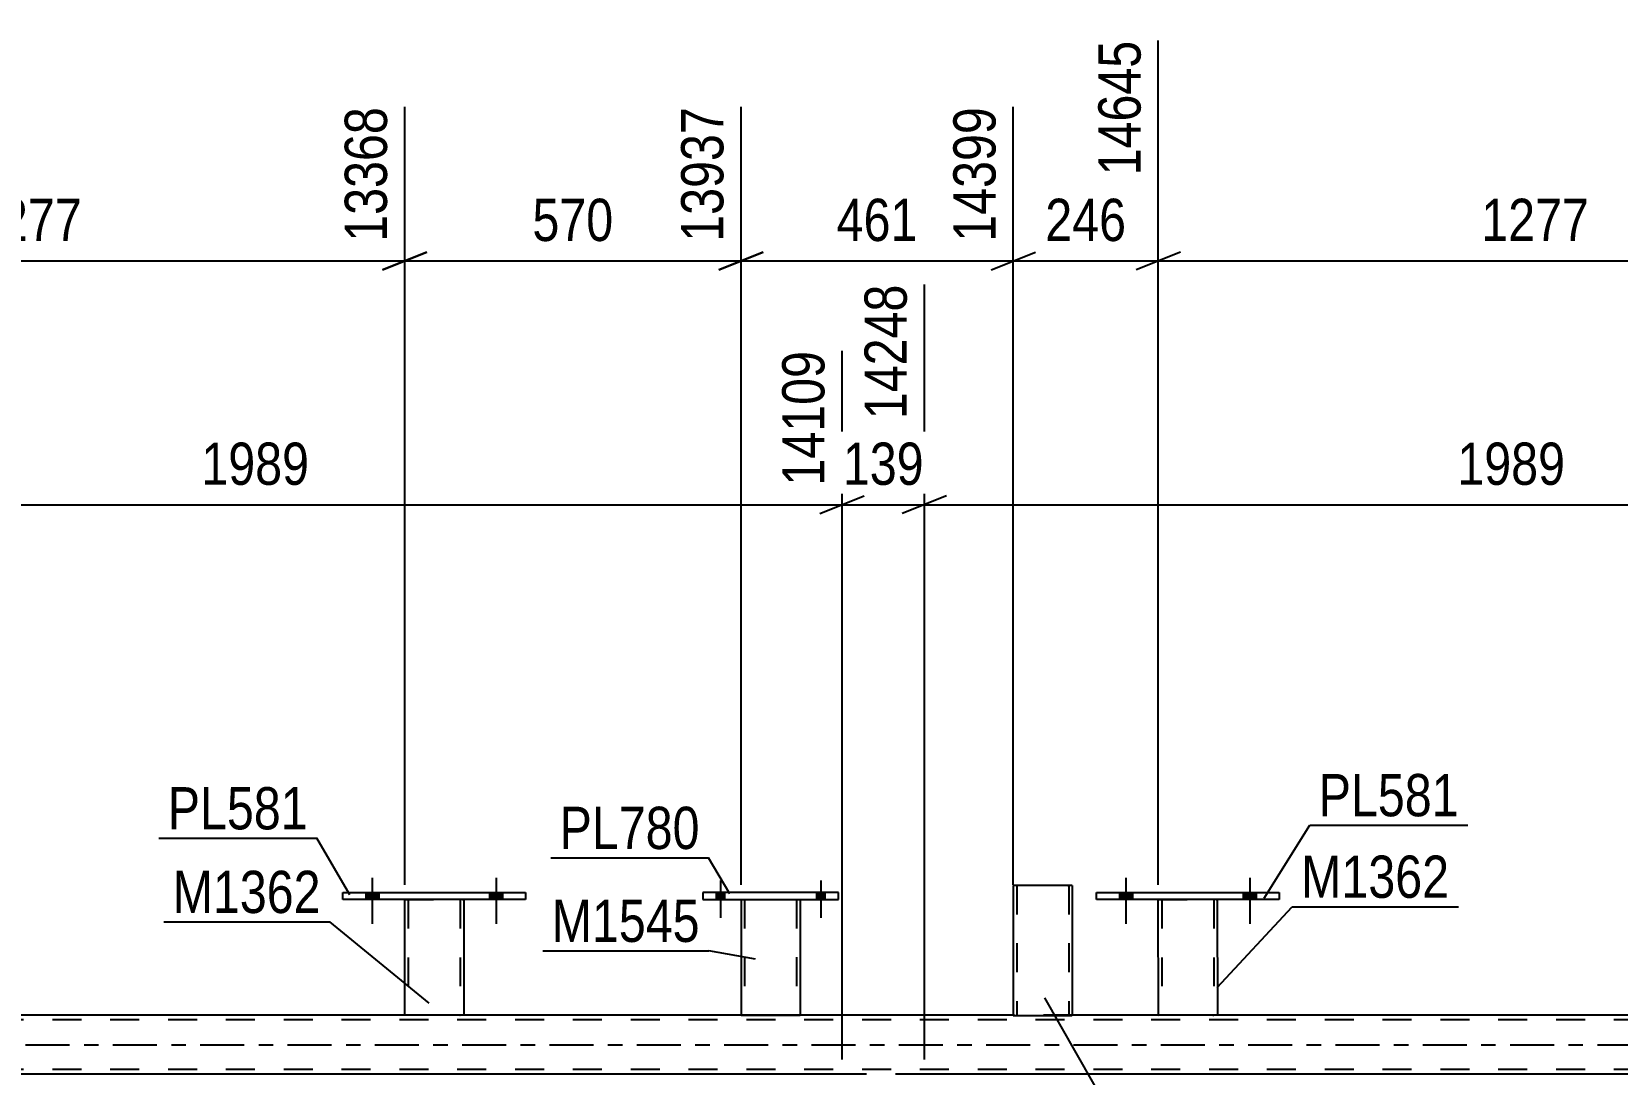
# Model space of a CAD drawing. Header units: millimetres. Extents: x 0 to 841, y 0 to 594.
# Drawn here: x 581.6 to 689, y 437.8 to 508.5 of the extents above; entities that cross this region are included whole.
import ezdxf

# ---------------------------------------------------------------- set-up
doc = ezdxf.new("R2010")
doc.units = ezdxf.units.MM
doc.linetypes.add('DXK_LINE_DOT2', pattern=[3.9198, 1.9599, -1.9599])
doc.linetypes.add('DXK_LINE_DOT3', pattern=[5.9187, 2.979, -0.9799, 0.9799, -0.9799])
doc.styles.add('Arial Narrow', font='ARIALN.TTF', dxfattribs={"height": 0.2})

# ---------------------------------------------------------------- blocks, each defined once
blk = doc.blocks.new('Bolt-247343161-27498 - 2635')
at = {"linetype": 'Continuous'}
for points in [[(655.27, 449.65), (656.15, 449.65), (656.15, 450.13), (655.27, 450.13)], [(663.67, 449.65), (664.55, 449.65), (664.55, 450.13), (663.67, 450.13)]]:
    blk.add_hatch(color=1, dxfattribs=at).paths.add_polyline_path(points)
at = {"color": 1, "linetype": 'Continuous'}
for p, q in [((655.71, 451.13), (655.71, 448.01)), ((664.11, 451.13), (664.11, 448.01)), ((655.27, 450.13), (655.27, 449.65)), ((656.15, 450.13), (656.15, 449.65)), ((663.67, 450.13), (663.67, 449.65)), ((664.55, 450.13), (664.55, 449.65))]:
    blk.add_line(p, q, dxfattribs=at)
blk = doc.blocks.new('Bolt-247343161-27496 - 2635')
at = {"linetype": 'Continuous'}
for points in [[(604.19, 449.65), (605.07, 449.65), (605.07, 450.13), (604.19, 450.13)], [(612.59, 449.65), (613.47, 449.65), (613.47, 450.13), (612.59, 450.13)]]:
    blk.add_hatch(color=1, dxfattribs=at).paths.add_polyline_path(points)
at = {"color": 1, "linetype": 'Continuous'}
for p, q in [((604.63, 451.13), (604.63, 448.01)), ((613.03, 451.13), (613.03, 448.01)), ((604.19, 450.13), (604.19, 449.65)), ((605.07, 450.13), (605.07, 449.65)), ((612.59, 450.13), (612.59, 449.65)), ((613.47, 450.13), (613.47, 449.65))]:
    blk.add_line(p, q, dxfattribs=at)
blk = doc.blocks.new('Part-247343161-27449 - 2635')
at = {"color": 2, "linetype": 'Continuous'}
for p, q in [((606.83, 441.81), (606.83, 449.65)), ((610.83, 449.65), (610.83, 441.81)), ((610.8, 441.81), (606.83, 441.81)), ((610.83, 441.81), (610.8, 441.81))]:
    blk.add_line(p, q, dxfattribs=at)
at = {"color": 7, "linetype": 'DXK_LINE_DOT2'}
for p, q in [((606.83, 449.65), (610.83, 449.65)), ((606.83, 449.65), (606.83, 449.65)), ((606.83, 449.65), (606.83, 449.65)), ((607.07, 449.65), (607.07, 441.81)), ((610.59, 449.65), (610.59, 441.81)), ((610.83, 449.65), (610.83, 449.65)), ((610.83, 449.65), (610.83, 449.65)), ((610.57, 441.81), (610.59, 441.81))]:
    blk.add_line(p, q, dxfattribs=at)
blk = doc.blocks.new('Part-247343161-27450 - 2635')
at = {"color": 2, "linetype": 'Continuous'}
for p, q in [((602.63, 449.65), (602.63, 450.13)), ((602.63, 450.13), (615.03, 450.13)), ((615.03, 449.65), (602.63, 449.65)), ((615.03, 450.13), (615.03, 449.65))]:
    blk.add_line(p, q, dxfattribs=at)
blk = doc.blocks.new('Part-247343161-27451 - 2635')
at = {"color": 2, "linetype": 'Continuous'}
for p, q in [((657.92, 441.8), (657.91, 449.65)), ((661.91, 449.65), (661.92, 441.81)), ((661.89, 441.81), (657.92, 441.8)), ((661.92, 441.81), (661.89, 441.81))]:
    blk.add_line(p, q, dxfattribs=at)
at = {"color": 7, "linetype": 'DXK_LINE_DOT2'}
for p, q in [((657.91, 449.65), (661.91, 449.65)), ((657.91, 449.65), (657.91, 449.65)), ((657.91, 449.65), (657.91, 449.65)), ((658.15, 449.65), (658.16, 441.8)), ((661.67, 449.65), (661.68, 441.81)), ((661.91, 449.65), (661.91, 449.65)), ((661.91, 449.65), (661.91, 449.65)), ((661.61, 441.81), (661.63, 441.81)), ((661.63, 441.81), (661.66, 441.81)), ((661.66, 441.81), (661.68, 441.81))]:
    blk.add_line(p, q, dxfattribs=at)
blk = doc.blocks.new('Part-247343161-27452 - 2635')
at = {"color": 2, "linetype": 'Continuous'}
for p, q in [((653.71, 449.65), (653.71, 450.13)), ((653.71, 450.13), (666.11, 450.13)), ((666.11, 449.65), (653.71, 449.65)), ((666.11, 450.13), (666.11, 449.65))]:
    blk.add_line(p, q, dxfattribs=at)
blk = doc.blocks.new('Part-247343161-27469 - 2635')
at = {"color": 2, "linetype": 'Continuous'}
for p, q in [((629.63, 449.66), (629.63, 441.81)), ((633.63, 449.66), (633.63, 441.81)), ((629.63, 441.81), (633.63, 441.81))]:
    blk.add_line(p, q, dxfattribs=at)
at = {"color": 7, "linetype": 'DXK_LINE_DOT2'}
for p, q in [((629.63, 449.66), (633.63, 449.66)), ((629.87, 449.66), (629.87, 441.81)), ((633.39, 449.66), (633.39, 441.81)), ((633.33, 441.81), (633.37, 441.81)), ((633.33, 441.81), (633.37, 441.81)), ((633.37, 441.81), (633.39, 441.81)), ((633.37, 441.81), (633.39, 441.81))]:
    blk.add_line(p, q, dxfattribs=at)
blk = doc.blocks.new('Part-247343161-27470 - 2635')
at = {"color": 2, "linetype": 'Continuous'}
for p, q in [((627.03, 450.14), (627.03, 449.66)), ((636.23, 450.14), (627.03, 450.14)), ((627.03, 449.66), (636.23, 449.66)), ((636.23, 449.66), (636.23, 450.14))]:
    blk.add_line(p, q, dxfattribs=at)
blk = doc.blocks.new('Part-247343161-27471 - 2635')
at = {"color": 2, "linetype": 'Continuous'}
for p, q in [((648.08, 450.61), (648.08, 441.8)), ((652.08, 450.61), (648.08, 450.61)), ((652.08, 450.61), (652.08, 441.8)), ((648.08, 441.8), (652.04, 441.8)), ((652.08, 441.8), (652.04, 441.8))]:
    blk.add_line(p, q, dxfattribs=at)
at = {"color": 7, "linetype": 'DXK_LINE_DOT2'}
for p, q in [((648.32, 450.61), (648.32, 441.8)), ((651.77, 450.61), (651.78, 450.61)), ((651.78, 450.61), (651.82, 450.61)), ((651.82, 450.61), (651.84, 450.61)), ((651.84, 450.61), (651.84, 441.8)), ((651.82, 441.8), (651.84, 441.8))]:
    blk.add_line(p, q, dxfattribs=at)
blk = doc.blocks.new('Part-247343161-27473 - 2635')
at = {"color": 2, "linetype": 'Continuous'}
for p, q in [((606.83, 441.81), (559.75, 441.81)), ((648.08, 441.81), (610.83, 441.81)), ((657.92, 441.81), (652.08, 441.81)), ((708.99, 441.81), (659.92, 441.81)), ((636.48, 437.81), (556.92, 437.81)), ((721.62, 437.81), (642.06, 437.81))]:
    blk.add_line(p, q, dxfattribs=at)
at = {"color": 7, "linetype": 'DXK_LINE_DOT2'}
for p, q in [((610.83, 441.81), (606.83, 441.81)), ((652.08, 441.81), (648.08, 441.81)), ((659.92, 441.81), (657.92, 441.81)), ((733.87, 441.49), (72.13, 441.49)), ((733.87, 438.13), (72.13, 438.13)), ((642.06, 437.81), (636.48, 437.81))]:
    blk.add_line(p, q, dxfattribs=at)
at = {"color": 7, "linetype": 'DXK_LINE_DOT3'}
blk.add_line((72.13, 439.81), (733.87, 439.81), dxfattribs=at)
blk = doc.blocks.new('Bolt-247343161-27495 - 2635')
at = {"linetype": 'Continuous'}
for points in [[(604.19, 449.65), (605.07, 449.65), (605.07, 450.13), (604.19, 450.13)], [(612.59, 449.65), (613.47, 449.65), (613.47, 450.13), (612.59, 450.13)]]:
    blk.add_hatch(color=1, dxfattribs=at).paths.add_polyline_path(points)
at = {"color": 1, "linetype": 'Continuous'}
for p, q in [((604.63, 451.13), (604.63, 448.01)), ((613.03, 451.13), (613.03, 448.01)), ((604.19, 450.13), (604.19, 449.65)), ((605.07, 450.13), (605.07, 449.65)), ((612.59, 450.13), (612.59, 449.65)), ((613.47, 450.13), (613.47, 449.65))]:
    blk.add_line(p, q, dxfattribs=at)
blk = doc.blocks.new('Bolt-247343161-27497 - 2635')
at = {"linetype": 'Continuous'}
for points in [[(655.27, 449.65), (656.15, 449.65), (656.15, 450.13), (655.27, 450.13)], [(663.67, 449.65), (664.55, 449.65), (664.55, 450.13), (663.67, 450.13)]]:
    blk.add_hatch(color=1, dxfattribs=at).paths.add_polyline_path(points)
at = {"color": 1, "linetype": 'Continuous'}
for p, q in [((655.71, 451.13), (655.71, 448.01)), ((664.11, 451.13), (664.11, 448.01)), ((655.27, 450.13), (655.27, 449.65)), ((656.15, 450.13), (656.15, 449.65)), ((663.67, 450.13), (663.67, 449.65)), ((664.55, 450.13), (664.55, 449.65))]:
    blk.add_line(p, q, dxfattribs=at)
blk = doc.blocks.new('Bolt-247343161-27514 - 2635')
at = {"linetype": 'Continuous'}
for points in [[(627.95, 449.66), (628.51, 449.66), (628.51, 450.14), (627.95, 450.14)], [(627.95, 449.66), (628.51, 449.66), (628.51, 450.14), (627.95, 450.14)], [(634.75, 449.66), (635.31, 449.66), (635.31, 450.14), (634.75, 450.14)], [(634.75, 449.66), (635.31, 449.66), (635.31, 450.14), (634.75, 450.14)]]:
    blk.add_hatch(color=1, dxfattribs=at).paths.add_polyline_path(points)
at = {"color": 1, "linetype": 'Continuous'}
for p, q in [((628.23, 450.94), (628.23, 448.42)), ((628.23, 450.94), (628.23, 448.42)), ((635.03, 450.94), (635.03, 448.42)), ((635.03, 450.94), (635.03, 448.42)), ((627.95, 450.14), (627.95, 449.66)), ((627.95, 450.14), (627.95, 449.66)), ((628.51, 450.14), (628.51, 449.66)), ((628.51, 450.14), (628.51, 449.66)), ((634.75, 450.14), (634.75, 449.66)), ((634.75, 450.14), (634.75, 449.66)), ((635.31, 450.14), (635.31, 449.66)), ((635.31, 450.14), (635.31, 449.66))]:
    blk.add_line(p, q, dxfattribs=at)
blk = doc.blocks.new('StraightDimension-247343161-44937 - 2635')
at = {"color": 7, "linetype": 'Continuous'}
for p, q in [((556.92, 438.81), (556.92, 491.36)), ((636.48, 438.81), (636.48, 486.86)), ((558.42, 477.02), (555.42, 475.82)), ((556.92, 476.42), (636.48, 476.42)), ((634.98, 475.82), (637.98, 477.02))]:
    blk.add_line(p, q, dxfattribs=at)
at = {"color": 0}
blk.add_wipeout([(600.96, 477.17), (600.96, 481.37), (592.45, 481.37), (592.45, 477.17)], dxfattribs=at)
at = {"color": 3, "style": 'Arial Narrow'}
blk.add_text('1989', height=2.863, dxfattribs=at).set_placement((593.05, 477.77))
at = {"color": 0, "linetype": 'Continuous'}
blk.add_wipeout([(635.88, 487.46), (631.68, 487.46), (631.68, 477.12), (635.88, 477.12)], dxfattribs=at)
at = {"color": 3, "linetype": 'Continuous', "style": 'Arial Narrow'}
blk.add_text('14109', height=2.863, rotation=90.0002, dxfattribs=at).set_placement((635.28, 477.72))
blk = doc.blocks.new('StraightDimension-247343161-44746 - 2635')
at = {"color": 7, "linetype": 'Continuous'}
for p, q in [((657.91, 450.65), (657.91, 507.89)), ((648.08, 450.66), (648.08, 503.39)), ((646.58, 492.35), (649.58, 493.55)), ((659.41, 493.55), (656.41, 492.35)), ((648.08, 492.95), (657.91, 492.95))]:
    blk.add_line(p, q, dxfattribs=at)
at = {"color": 0}
blk.add_wipeout([(656.34, 493.7), (656.34, 497.9), (649.65, 497.9), (649.65, 493.7)], dxfattribs=at)
at = {"color": 3, "style": 'Arial Narrow'}
blk.add_text('246', height=2.863, dxfattribs=at).set_placement((650.25, 494.3))
at = {"color": 0, "linetype": 'Continuous'}
blk.add_wipeout([(657.31, 508.49), (653.11, 508.49), (653.11, 498.15), (657.31, 498.15)], dxfattribs=at)
at = {"color": 3, "linetype": 'Continuous', "style": 'Arial Narrow'}
blk.add_text('14645', height=2.863, rotation=90.0002, dxfattribs=at).set_placement((656.71, 498.75))
blk = doc.blocks.new('StraightDimension-247343161-44745 - 2635')
at = {"color": 7, "linetype": 'Continuous'}
for p, q in [((657.91, 450.65), (657.91, 507.89)), ((708.99, 450.65), (708.99, 503.39)), ((659.41, 493.55), (656.41, 492.35)), ((707.49, 492.35), (710.49, 493.55)), ((657.91, 492.95), (708.99, 492.95))]:
    blk.add_line(p, q, dxfattribs=at)
at = {"color": 0}
blk.add_wipeout([(687.71, 493.7), (687.71, 497.9), (679.2, 497.9), (679.2, 493.7)], dxfattribs=at)
at = {"color": 3, "style": 'Arial Narrow'}
blk.add_text('1277', height=2.863, dxfattribs=at).set_placement((679.8, 494.3))
at = {"color": 0, "linetype": 'Continuous'}
blk.add_wipeout([(708.39, 503.99), (704.19, 503.99), (704.19, 493.65), (708.39, 493.65)], dxfattribs=at)
at = {"color": 3, "linetype": 'Continuous', "style": 'Arial Narrow'}
blk.add_text('15922', height=2.863, rotation=90.0002, dxfattribs=at).set_placement((707.79, 494.25))
blk = doc.blocks.new('StraightDimension-247343161-44747 - 2635')
at = {"color": 7, "linetype": 'Continuous'}
for p, q in [((629.63, 450.66), (629.63, 503.39)), ((648.08, 450.66), (648.08, 503.39)), ((631.13, 493.55), (628.13, 492.35)), ((646.58, 492.35), (649.58, 493.55)), ((629.63, 492.95), (648.08, 492.95))]:
    blk.add_line(p, q, dxfattribs=at)
at = {"color": 0}
blk.add_wipeout([(642.19, 493.7), (642.19, 497.9), (635.51, 497.9), (635.51, 493.7)], dxfattribs=at)
at = {"color": 3, "style": 'Arial Narrow'}
blk.add_text('461', height=2.863, dxfattribs=at).set_placement((636.11, 494.3))
at = {"color": 0, "linetype": 'Continuous'}
blk.add_wipeout([(647.48, 503.99), (643.28, 503.99), (643.28, 493.65), (647.48, 493.65)], dxfattribs=at)
at = {"color": 3, "linetype": 'Continuous', "style": 'Arial Narrow'}
blk.add_text('14399', height=2.863, rotation=90.0002, dxfattribs=at).set_placement((646.88, 494.25))
blk = doc.blocks.new('StraightDimension-247343161-44748 - 2635')
at = {"color": 7, "linetype": 'Continuous'}
for p, q in [((606.83, 450.65), (606.83, 503.39)), ((629.63, 450.66), (629.63, 503.39)), ((608.33, 493.55), (605.33, 492.35)), ((628.13, 492.35), (631.13, 493.55)), ((606.83, 492.95), (629.63, 492.95))]:
    blk.add_line(p, q, dxfattribs=at)
at = {"color": 0}
blk.add_wipeout([(621.57, 493.7), (621.57, 497.9), (614.89, 497.9), (614.89, 493.7)], dxfattribs=at)
at = {"color": 3, "style": 'Arial Narrow'}
blk.add_text('570', height=2.863, dxfattribs=at).set_placement((615.49, 494.3))
at = {"color": 0, "linetype": 'Continuous'}
blk.add_wipeout([(629.03, 503.99), (624.83, 503.99), (624.83, 493.65), (629.03, 493.65)], dxfattribs=at)
at = {"color": 3, "linetype": 'Continuous', "style": 'Arial Narrow'}
blk.add_text('13937', height=2.863, rotation=90.0002, dxfattribs=at).set_placement((628.43, 494.25))
blk = doc.blocks.new('StraightDimension-247343161-44749 - 2635')
at = {"color": 7, "linetype": 'Continuous'}
for p, q in [((555.75, 450.65), (555.75, 503.39)), ((606.83, 450.65), (606.83, 503.39)), ((557.25, 493.55), (554.25, 492.35)), ((605.33, 492.35), (608.33, 493.55)), ((555.75, 492.95), (606.83, 492.95))]:
    blk.add_line(p, q, dxfattribs=at)
at = {"color": 0}
blk.add_wipeout([(585.55, 493.7), (585.55, 497.9), (577.04, 497.9), (577.04, 493.7)], dxfattribs=at)
at = {"color": 3, "style": 'Arial Narrow'}
blk.add_text('1277', height=2.863, dxfattribs=at).set_placement((577.64, 494.3))
at = {"color": 0, "linetype": 'Continuous'}
blk.add_wipeout([(606.23, 503.99), (602.03, 503.99), (602.03, 493.65), (606.23, 493.65)], dxfattribs=at)
at = {"color": 3, "linetype": 'Continuous', "style": 'Arial Narrow'}
blk.add_text('13368', height=2.863, rotation=90.0002, dxfattribs=at).set_placement((605.63, 494.25))
blk = doc.blocks.new('StraightDimension-247343161-44935 - 2635')
at = {"color": 7, "linetype": 'Continuous'}
for p, q in [((642.06, 438.81), (642.06, 491.36)), ((721.62, 438.81), (721.62, 486.86)), ((643.56, 477.02), (640.56, 475.82)), ((642.06, 476.42), (721.62, 476.42)), ((720.12, 475.82), (723.12, 477.02))]:
    blk.add_line(p, q, dxfattribs=at)
at = {"color": 0}
blk.add_wipeout([(686.09, 477.17), (686.09, 481.37), (677.58, 481.37), (677.58, 477.17)], dxfattribs=at)
at = {"color": 3, "style": 'Arial Narrow'}
blk.add_text('1989', height=2.863, dxfattribs=at).set_placement((678.18, 477.77))
at = {"color": 0, "linetype": 'Continuous'}
blk.add_wipeout([(721.02, 487.46), (716.82, 487.46), (716.82, 477.12), (721.02, 477.12)], dxfattribs=at)
at = {"color": 3, "linetype": 'Continuous', "style": 'Arial Narrow'}
blk.add_text('16237', height=2.863, rotation=90.0002, dxfattribs=at).set_placement((720.42, 477.72))
blk = doc.blocks.new('StraightDimension-247343161-44936 - 2635')
at = {"color": 7, "linetype": 'Continuous'}
for p, q in [((642.06, 438.81), (642.06, 491.36)), ((636.48, 438.81), (636.48, 486.86)), ((634.98, 475.82), (637.98, 477.02)), ((636.48, 476.42), (642.06, 476.42)), ((643.56, 477.02), (640.56, 475.82))]:
    blk.add_line(p, q, dxfattribs=at)
at = {"color": 0}
blk.add_wipeout([(642.61, 477.17), (642.61, 481.37), (635.93, 481.37), (635.93, 477.17)], dxfattribs=at)
at = {"color": 3, "style": 'Arial Narrow'}
blk.add_text('139', height=2.863, dxfattribs=at).set_placement((636.53, 477.77))
at = {"color": 0, "linetype": 'Continuous'}
blk.add_wipeout([(641.46, 491.96), (637.26, 491.96), (637.26, 481.62), (641.46, 481.62)], dxfattribs=at)
at = {"color": 3, "linetype": 'Continuous', "style": 'Arial Narrow'}
blk.add_text('14248', height=2.863, rotation=90.0002, dxfattribs=at).set_placement((640.86, 482.22))
blk = doc.blocks.new('Mark-247343161-42498 - 2635')
at = {"color": 30, "linetype": 'Continuous'}
for p in [(616.19, 446.18), (630.6, 445.62)]:
    blk.add_line(p, (627.44, 446.18), dxfattribs=at)
at = {"color": 0}
blk.add_wipeout([(626.84, 446.78), (626.84, 449.78), (616.79, 449.78), (616.79, 446.78)], dxfattribs=at)
blk.add_wipeout([(626.84, 446.78), (626.84, 449.78), (616.79, 449.78), (616.79, 446.78)], dxfattribs=at)
at = {"color": 3, "style": 'Arial Narrow'}
blk.add_text('M1545', height=2.863, dxfattribs=at).set_placement((616.79, 446.78))
blk = doc.blocks.new('Mark-247343161-42504 - 2635')
at = {"color": 30, "linetype": 'Continuous'}
for p, q in [((650.2, 442.99), (656.24, 432.37)), ((656.24, 432.37), (667.5, 432.37))]:
    blk.add_line(p, q, dxfattribs=at)
at = {"color": 0}
blk.add_wipeout([(666.9, 432.97), (666.9, 435.97), (656.84, 435.97), (656.84, 432.97)], dxfattribs=at)
blk.add_wipeout([(666.9, 432.97), (666.9, 435.97), (656.84, 435.97), (656.84, 432.97)], dxfattribs=at)
at = {"color": 3, "style": 'Arial Narrow'}
blk.add_text('M1535', height=2.863, dxfattribs=at).set_placement((656.84, 432.97))
blk = doc.blocks.new('Mark-247343161-42441 - 2635')
at = {"color": 30, "linetype": 'Continuous'}
for p in [(590.17, 453.81), (603.11, 449.98)]:
    blk.add_line(p, (600.88, 453.81), dxfattribs=at)
at = {"color": 0}
blk.add_wipeout([(600.28, 454.41), (600.28, 457.41), (590.77, 457.41), (590.77, 454.41)], dxfattribs=at)
blk.add_wipeout([(600.28, 454.41), (600.28, 457.41), (590.77, 457.41), (590.77, 454.41)], dxfattribs=at)
at = {"color": 3, "style": 'Arial Narrow'}
blk.add_text('PL581', height=2.863, dxfattribs=at).set_placement((590.77, 454.41))
blk = doc.blocks.new('Mark-247343161-42501 - 2635')
at = {"color": 30, "linetype": 'Continuous'}
for p in [(616.73, 452.48), (628.88, 450.03)]:
    blk.add_line(p, (627.43, 452.48), dxfattribs=at)
at = {"color": 0}
blk.add_wipeout([(626.83, 453.08), (626.83, 456.08), (617.33, 456.08), (617.33, 453.08)], dxfattribs=at)
blk.add_wipeout([(626.83, 453.08), (626.83, 456.08), (617.33, 456.08), (617.33, 453.08)], dxfattribs=at)
at = {"color": 3, "style": 'Arial Narrow'}
blk.add_text('PL780', height=2.863, dxfattribs=at).set_placement((617.33, 453.08))
blk = doc.blocks.new('Mark-247343161-42438 - 2635')
at = {"color": 30, "linetype": 'Continuous'}
for p in [(590.5, 448.14), (608.49, 442.62)]:
    blk.add_line(p, (601.75, 448.14), dxfattribs=at)
at = {"color": 0}
blk.add_wipeout([(601.15, 448.74), (601.15, 451.74), (591.1, 451.74), (591.1, 448.74)], dxfattribs=at)
blk.add_wipeout([(601.15, 448.74), (601.15, 451.74), (591.1, 451.74), (591.1, 448.74)], dxfattribs=at)
at = {"color": 3, "style": 'Arial Narrow'}
blk.add_text('M1362', height=2.863, dxfattribs=at).set_placement((591.1, 448.74))
blk = doc.blocks.new('Mark-247343161-42444 - 2635')
at = {"color": 30, "linetype": 'Continuous'}
for p, q in [((661.91, 443.68), (666.99, 449.17)), ((666.99, 449.17), (678.25, 449.17))]:
    blk.add_line(p, q, dxfattribs=at)
at = {"color": 0}
blk.add_wipeout([(677.65, 449.77), (677.65, 452.77), (667.59, 452.77), (667.59, 449.77)], dxfattribs=at)
blk.add_wipeout([(677.65, 449.77), (677.65, 452.77), (667.59, 452.77), (667.59, 449.77)], dxfattribs=at)
at = {"color": 3, "style": 'Arial Narrow'}
blk.add_text('M1362', height=2.863, dxfattribs=at).set_placement((667.59, 449.77))
blk = doc.blocks.new('Mark-247343161-42447 - 2635')
at = {"color": 30, "linetype": 'Continuous'}
for p, q in [((665.08, 449.74), (668.18, 454.7)), ((668.18, 454.7), (678.88, 454.7))]:
    blk.add_line(p, q, dxfattribs=at)
at = {"color": 0}
blk.add_wipeout([(678.28, 455.3), (678.28, 458.3), (668.78, 458.3), (668.78, 455.3)], dxfattribs=at)
blk.add_wipeout([(678.28, 455.3), (678.28, 458.3), (668.78, 458.3), (668.78, 455.3)], dxfattribs=at)
at = {"color": 3, "style": 'Arial Narrow'}
blk.add_text('PL581', height=2.863, dxfattribs=at).set_placement((668.78, 455.3))

msp = doc.modelspace()

# ---------------------------------------------------------------- block references
for name in ['Bolt-247343161-27496 - 2635', 'Bolt-247343161-27495 - 2635', 'Bolt-247343161-27514 - 2635', 'Part-247343161-27471 - 2635', 'Bolt-247343161-27498 - 2635', 'Bolt-247343161-27497 - 2635', 'Part-247343161-27450 - 2635', 'Part-247343161-27449 - 2635', 'Part-247343161-27470 - 2635', 'Part-247343161-27469 - 2635', 'Part-247343161-27452 - 2635', 'Part-247343161-27451 - 2635', 'Part-247343161-27473 - 2635']:
    msp.add_blockref(name, (0, 0))

# ---------------------------------------------------------------- next in the draw order: block references
for name in ['StraightDimension-247343161-44746 - 2635', 'StraightDimension-247343161-44937 - 2635']:
    msp.add_blockref(name, (0, 0))

# ---------------------------------------------------------------- next in the draw order: block references
for name in ['StraightDimension-247343161-44745 - 2635', 'StraightDimension-247343161-44747 - 2635', 'Mark-247343161-42498 - 2635']:
    msp.add_blockref(name, (0, 0))

# ---------------------------------------------------------------- next in the draw order: block references
for name in ['StraightDimension-247343161-44748 - 2635', 'StraightDimension-247343161-44935 - 2635']:
    msp.add_blockref(name, (0, 0))

# ---------------------------------------------------------------- next in the draw order: block references
for name in ['StraightDimension-247343161-44749 - 2635', 'StraightDimension-247343161-44936 - 2635', 'Mark-247343161-42501 - 2635', 'Mark-247343161-42444 - 2635', 'Mark-247343161-42504 - 2635']:
    msp.add_blockref(name, (0, 0))

# ---------------------------------------------------------------- next in the draw order: block references
for name in ['Mark-247343161-42447 - 2635', 'Mark-247343161-42441 - 2635']:
    msp.add_blockref(name, (0, 0))

# ---------------------------------------------------------------- next in the draw order: block references
msp.add_blockref('Mark-247343161-42438 - 2635', (0, 0))

doc.saveas('drawing.dxf')
